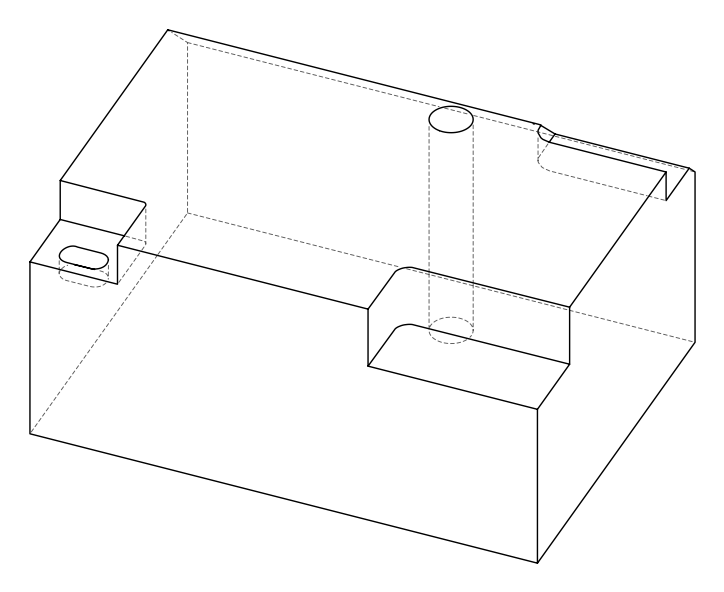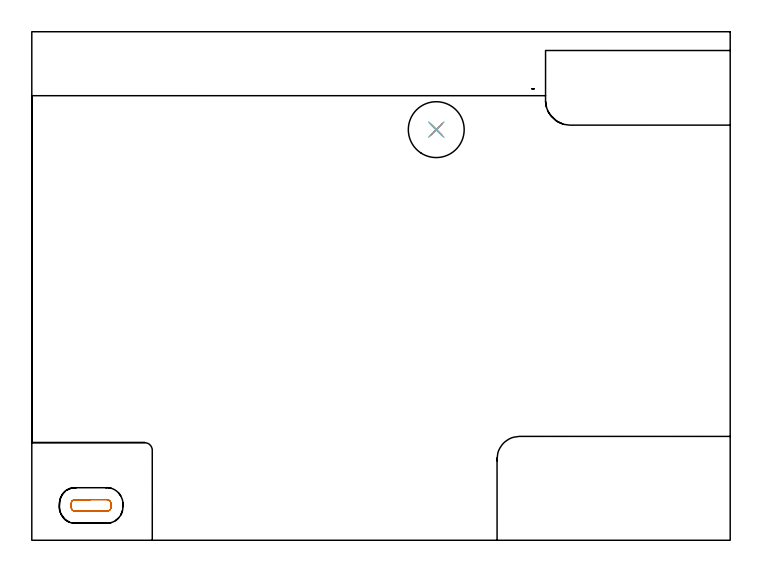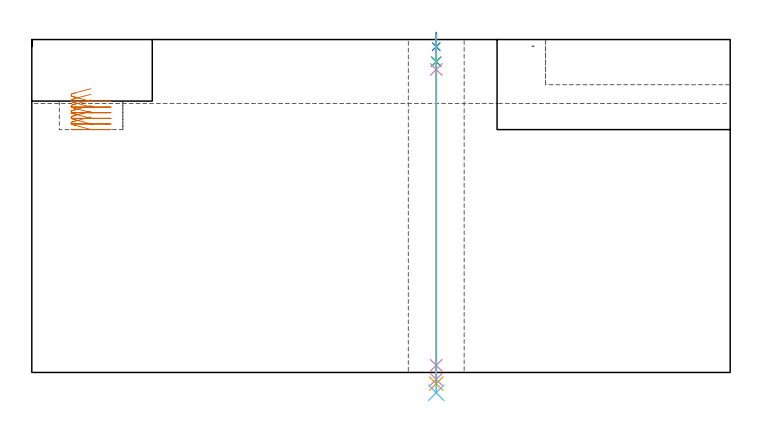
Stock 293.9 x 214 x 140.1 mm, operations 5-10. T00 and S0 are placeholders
(PLAN: 10 operations, 8 tool changes, 59.2 min)
(1 AREA_MILL | FG_CHAMFER_SURFACE | UGT0205_001 | 19.53 min | 102425 mm3)
(2 MILL_CORNER_NOTCH_RECTANGULAR | CORNER_NOTCH_RECTANGULAR | NXT0201_008 | Follow Part, ap 1.5, ae 75% | 24.31 min | 53915 mm3)
(3 MILL_CORNER_NOTCH_RECTANGULAR_1 | CORNER_NOTCH_RECTANGULAR_1 | NXT0201_012 | Follow Part, ap 4, ae 75% | 2.47 min | 35795 mm3)
(4 MILL_CORNER_NOTCH_RECTANGULAR_2 | CORNER_NOTCH_RECTANGULAR_2 | NXT0201_012 | Follow Part, ap 4, ae 75% | 9.98 min | 161769 mm3)
(5 MILL_RECTANGULAR_POCKET | POCKET_RECTANGULAR_STRAIGHT | NXT0201_013 | Follow Part, ap 2.5, ae 75% | 1 min | 4301 mm3)
(6 SPOT_DRILL | STEP1HOLE | NXT0321_9005460120000 | 0.05 min | 194 mm3)
(7 DRILL_BLIND_HOLE_INTO_CENTER | STEP1HOLE | NXT0301_033 | 0.05 min | 179 mm3)
(8 GUN_DRILL_THROUGH_HOLE | STEP1HOLE | UGT0307_002 | 0.63 min | 3694 mm3)
(9 SPADE_DRILL_TO_ENLARGE_THROUGH_HOLE | STEP1HOLE | UGT0306_005 | 0.59 min | 19055 mm3)
(10 DRILL_TO_ENLARGE_THROUGH_HOLE | STEP1HOLE | UGT0301_056 | 0.6 min | 37627 mm3)
(TOOL UGT0205_001 | Chamfer Mill 20 x 3 x 45 deg. | D20 FL50 Z2)
(TOOL NXT0201_008 | ENDMILL 6mm [2P460-0600-NA 1630] | D6 FL26 Z6)
(TOOL NXT0201_012 | ENDMILL 16mm [2P460-1600-NA 1630] | D16 FL38 Z6)
(TOOL NXT0201_013 | ENDMILL 10mm | D10 FL30 Z4)
(TOOL NXT0321_9005460120000 | NC Spot Drill, 142deg, 12mm, Carbide, Uncoated | D12 PA142 FL30 Z2)
(TOOL NXT0301_033 | Carbide Drill 6.2mm [860.1-0620-031A1-MM 2214] | D6.2 PA140 FL53 Z2)
(TOOL UGT0307_002 | Gun Drill 6 mm | D6 PA130 FL24 Z1)
(TOOL UGT0306_005 | Spade Drill 14.5mm | D14.5 PA132 FL10 Z2)
(TOOL UGT0301_056 | Twist Drill 23.5 mm | D23.5 PA118 FL155 Z2)
(OP 5 MILL_RECTANGULAR_POCKET)
G17 G21 G94 G90
T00 M6
G54
G17 G0 G90 X24.839 Y17.1 S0 M3
G43 Z150.1 H0
Z119.412
G94 G1 X18.17 Z117.625 F250.
X17.83 Y17.039 Z117.533
X17.51 Y16.911 Z117.441
X17.222 Y16.721 Z117.348
X16.979 Y16.478 Z117.256
X16.789 Y16.19 Z117.164
X16.661 Y15.87 Z117.071
X16.6 Y15.53 Z116.979
Y13.77 Z116.507
X16.661 Y13.43 Z116.415
X16.789 Y13.11 Z116.322
X16.979 Y12.822 Z116.23
X17.222 Y12.579 Z116.138
X17.51 Y12.389 Z116.045
X17.83 Y12.261 Z115.953
X18.17 Y12.2 Z115.861
X18.3 Z115.826
X24.95 Z114.044
X31.6 F500.
G3 X33.3 Y13.9 R1.7
G1 Y15.4
G3 X31.6 Y17.1 R1.7
G1 X18.3
G3 X16.6 Y15.4 R1.7
G1 Y13.9
G3 X18.3 Y12.2 R1.7
G1 X24.95
X25.95
G0 X24.839 Y17.1 Z117.044
G1 X18.17 Z115.257 F250.
X17.83 Y17.039 Z115.164
X17.51 Y16.911 Z115.072
X17.222 Y16.721 Z114.98
X16.979 Y16.478 Z114.887
X16.789 Y16.19 Z114.795
X16.661 Y15.87 Z114.703
X16.6 Y15.53 Z114.61
Y13.77 Z114.138
X16.661 Y13.43 Z114.046
X16.789 Y13.11 Z113.954
X16.979 Y12.822 Z113.861
X17.222 Y12.579 Z113.769
X17.51 Y12.389 Z113.677
X17.83 Y12.261 Z113.584
X18.17 Y12.2 Z113.492
X18.3 Z113.457
X24.95 Z111.675
X31.6 F500.
G3 X33.3 Y13.9 R1.7
G1 Y15.4
G3 X31.6 Y17.1 R1.7
G1 X18.3
G3 X16.6 Y15.4 R1.7
G1 Y13.9
G3 X18.3 Y12.2 R1.7
G1 X24.95
X25.95
G0 X24.839 Y17.1 Z114.675
G1 X18.17 Z112.888 F250.
X17.83 Y17.039 Z112.796
X17.51 Y16.911 Z112.703
X17.222 Y16.721 Z112.611
X16.979 Y16.478 Z112.519
X16.789 Y16.19 Z112.426
X16.661 Y15.87 Z112.334
X16.6 Y15.53 Z112.241
Y13.77 Z111.77
X16.661 Y13.43 Z111.677
X16.789 Y13.11 Z111.585
X16.979 Y12.822 Z111.493
X17.222 Y12.579 Z111.4
X17.51 Y12.389 Z111.308
X17.83 Y12.261 Z111.215
X18.17 Y12.2 Z111.123
X18.3 Z111.088
X24.95 Z109.306
X31.6 F500.
G3 X33.3 Y13.9 R1.7
G1 Y15.4
G3 X31.6 Y17.1 R1.7
G1 X18.3
G3 X16.6 Y15.4 R1.7
G1 Y13.9
G3 X18.3 Y12.2 R1.7
G1 X24.95
X25.95
G0 X24.839 Y17.1 Z112.306
G1 X18.17 Z110.519 F250.
X17.83 Y17.039 Z110.427
X17.51 Y16.911 Z110.334
X17.222 Y16.721 Z110.242
X16.979 Y16.478 Z110.15
X16.789 Y16.19 Z110.057
X16.661 Y15.87 Z109.965
X16.6 Y15.53 Z109.873
Y13.77 Z109.401
X16.661 Y13.43 Z109.308
X16.789 Y13.11 Z109.216
X16.979 Y12.822 Z109.124
X17.222 Y12.579 Z109.031
X17.51 Y12.389 Z108.939
X17.83 Y12.261 Z108.847
X18.17 Y12.2 Z108.754
X18.3 Z108.719
X24.95 Z106.937
X31.6 F500.
G3 X33.3 Y13.9 R1.7
G1 Y15.4
G3 X31.6 Y17.1 R1.7
G1 X18.3
G3 X16.6 Y15.4 R1.7
G1 Y13.9
G3 X18.3 Y12.2 R1.7
G1 X24.95
X25.95
G0 X24.839 Y17.1 Z109.937
G1 X18.17 Z108.15 F250.
X17.83 Y17.039 Z108.058
X17.51 Y16.911 Z107.966
X17.222 Y16.721 Z107.873
X16.979 Y16.478 Z107.781
X16.789 Y16.19 Z107.689
X16.661 Y15.87 Z107.596
X16.6 Y15.53 Z107.504
Y13.77 Z107.032
X16.661 Y13.43 Z106.94
X16.789 Y13.11 Z106.847
X16.979 Y12.822 Z106.755
X17.222 Y12.579 Z106.663
X17.51 Y12.389 Z106.57
X17.83 Y12.261 Z106.478
X18.17 Y12.2 Z106.386
X18.3 Z106.351
X24.95 Z104.569
X31.6 F500.
G3 X33.3 Y13.9 R1.7
G1 Y15.4
G3 X31.6 Y17.1 R1.7
G1 X18.3
G3 X16.6 Y15.4 R1.7
G1 Y13.9
G3 X18.3 Y12.2 R1.7
G1 X24.95
X25.95
G0 X24.839 Y17.1 Z107.569
G1 X18.17 Z105.782 F250.
X17.83 Y17.039 Z105.689
X17.51 Y16.911 Z105.597
X17.222 Y16.721 Z105.505
X16.979 Y16.478 Z105.412
X16.789 Y16.19 Z105.32
X16.661 Y15.87 Z105.228
X16.6 Y15.53 Z105.135
Y13.77 Z104.663
X16.661 Y13.43 Z104.571
X16.789 Y13.11 Z104.479
X16.979 Y12.822 Z104.386
X17.222 Y12.579 Z104.294
X17.51 Y12.389 Z104.202
X17.83 Y12.261 Z104.109
X18.17 Y12.2 Z104.017
X18.3 Z103.982
X24.95 Z102.2
X31.6 F500.
G3 X33.3 Y13.9 R1.7
G1 Y15.4
G3 X31.6 Y17.1 R1.7
G1 X18.3
G3 X16.6 Y15.4 R1.7
G1 Y13.9
G3 X18.3 Y12.2 R1.7
G1 X24.95
X25.95
G0 Z150.1
M5
M2
(OP 6 SPOT_DRILL)
G17 G21 G94 G90
T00 M6
G54
G17 G0 G90 X170.2 Y172.8 S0 M3
G43 Z150.1 H0
G94 G81 G98 Z137.1 F250. R143.1
G80
M5
M2
(OP 7 DRILL_BLIND_HOLE_INTO_CENTER)
G17 G21 G94 G90
T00 M6
G54
G17 G0 G90 X170.2 Y172.8 S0 M3
G43 Z150.1 H1
G94 G81 G98 Z130.8 F250. R142.1
G80
M5
M2
(OP 8 GUN_DRILL_THROUGH_HOLE)
G17 G21 G94 G90
T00 M6
G54
G17 G0 G90 X170.2 Y172.8 M8
G43 Z150.1 H0
Z137.532
S716 M3
G94 G1 Z127.493 F125. M26
G4 X.084
Z3. F250.
G4 X.084
Z-2.899 F125.
G4 X.084
M5
M9
G0 Z137.532
Z150.1
M2
(OP 9 SPADE_DRILL_TO_ENLARGE_THROUGH_HOLE)
G17 G21 G94 G90
T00 M6
G54
G17 G0 G90 X170.2 Y172.8 S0 M3
G43 Z150.1 H0
G94 G73 G98 Z-4.728 F250. Q14.483 R142.1
G80
M5
M2
(OP 10 DRILL_TO_ENLARGE_THROUGH_HOLE)
G17 G21 G94 G90
T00 M6
G54
G17 G0 G90 X170.2 Y172.8 S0 M3
G43 Z150.1 H0
G94 G73 G98 Z-8.56 F250. Q21.237 R142.1
G80
M5
M2
